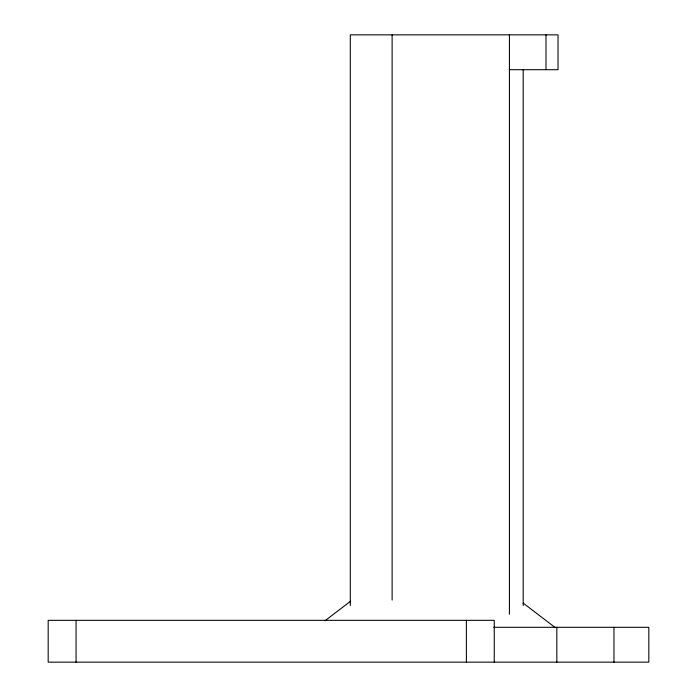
<?xml version="1.0" encoding="UTF-8"?>
<svg xmlns="http://www.w3.org/2000/svg" width="697" height="697" viewBox="0 0 697 697"><rect width="100%" height="100%" fill="white"/><g stroke="black" fill="none" stroke-linecap="round" stroke-linejoin="round"><path stroke-width="1.05" d="M324.968 620.766L350.635 601.163M509.42 69.7L558.027 69.7L558.027 34.85L350.303 34.85L350.303 605.519M493.72 627.3L648.82 627.3L648.82 662.15L48.18 662.15L48.18 620.33L494.26 620.33L494.26 662.15M523.203 603.123L554.864 627.3M613.97 627.3L613.97 662.15M556.833 627.3L556.833 662.15M545.995 34.85L545.995 69.7M523.194 69.7L523.194 605.519M509.42 34.85L509.42 614.231M466.38 620.33L466.38 662.15M392.123 34.85L392.123 600.073M76.06 620.33L76.06 662.15"/></g></svg>
